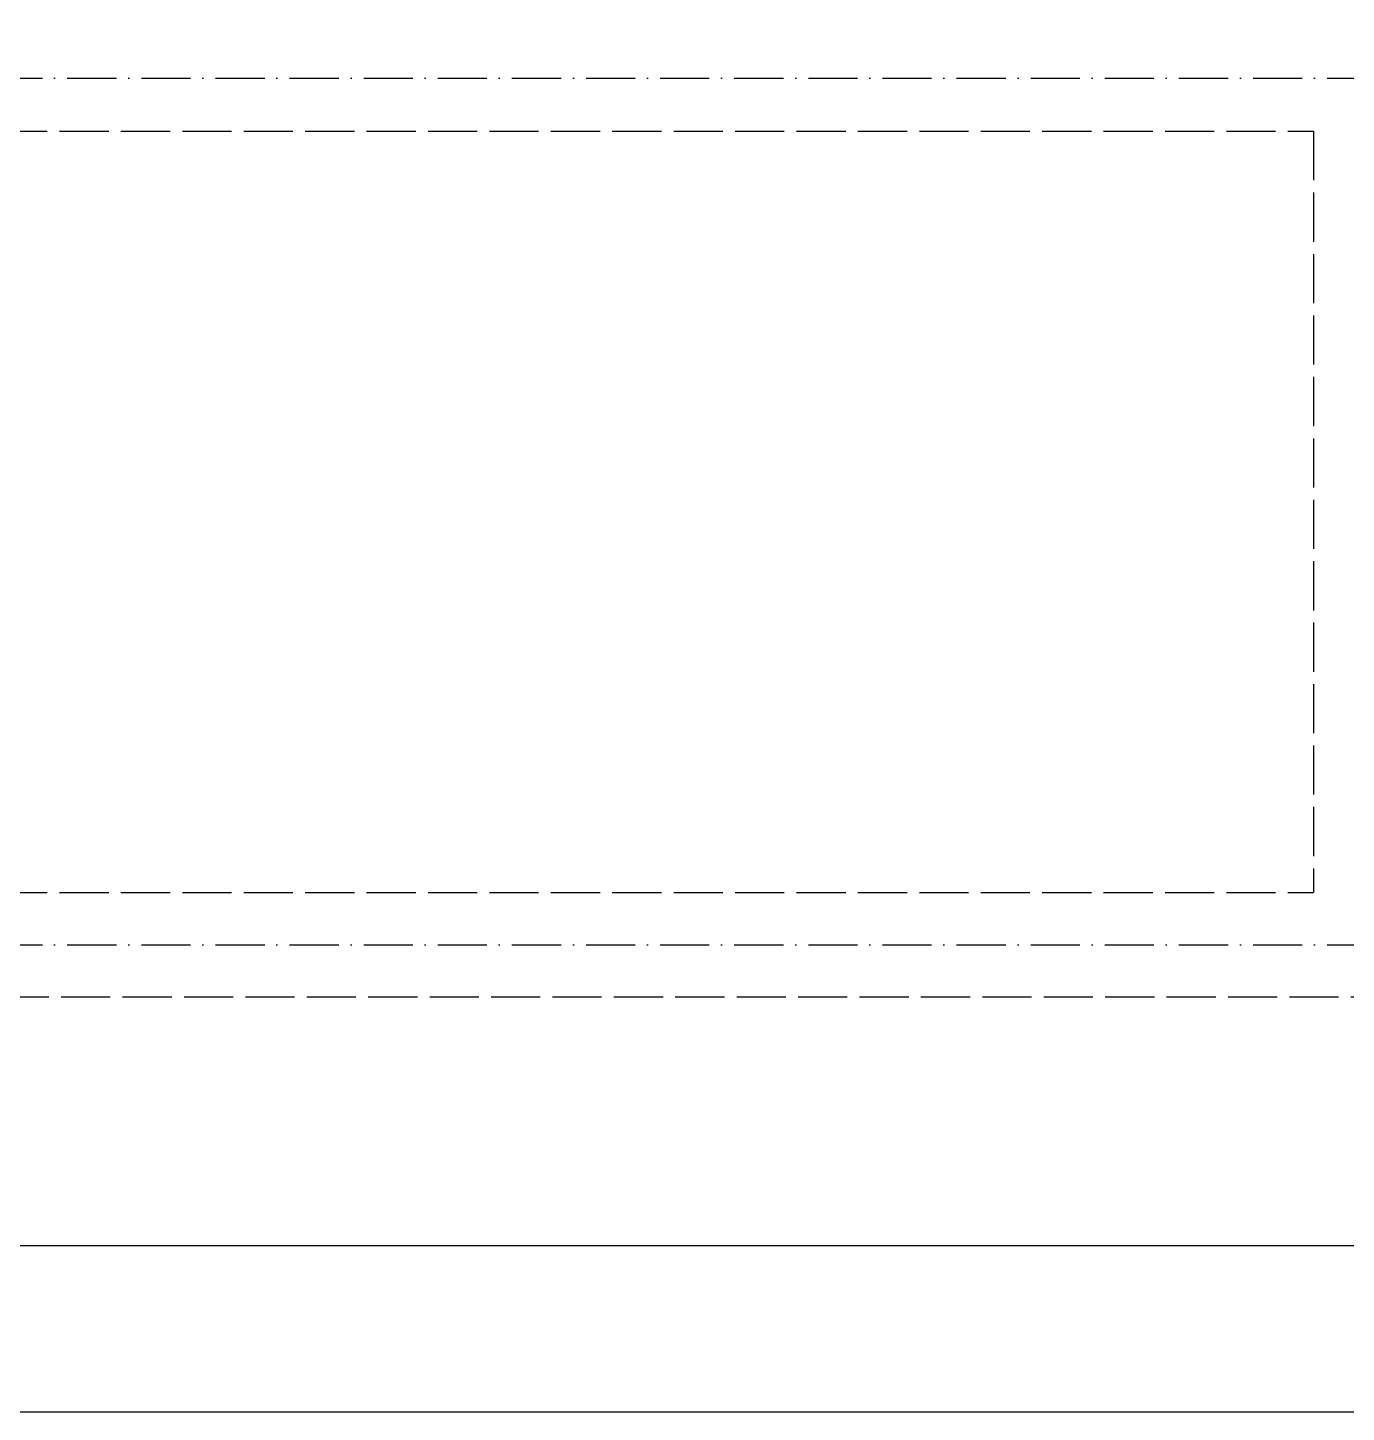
# Model space of a CAD drawing. Header units: inches. Extents: x 4060 to 5459, y 2 to 1025.
# Drawn here: x 4381.9 to 4703.9, y 361.2 to 699.3 of the extents above; entities that cross this region are included whole.
import ezdxf

# ---------------------------------------------------------------- set-up
doc = ezdxf.new("R2010")
doc.units = ezdxf.units.IN
doc.header["$MEASUREMENT"] = 0
doc.linetypes.add('ACAD_ISO02W100', pattern=[15, 12, -3])
doc.linetypes.add('ACAD_ISO10W100', pattern=[18, 12, -3, 0, -3])

msp = doc.modelspace()

# ---------------------------------------------------------------- linework, layer by layer
at = {"color": 0}
msp.add_lwpolyline([(4120.06294, 800.83806), (5295.98194, 800.83806), (5295.98194, 361.19652), (4120.06294, 361.19652)], close=True, dxfattribs=at)
at = {"color": 0, "linetype": 'ACAD_ISO10W100'}
for points in [[(4120.06294, 686.91637), (5295.98194, 686.91637)], [(4120.06294, 475.35469), (5295.98194, 475.35469)]]:
    msp.add_lwpolyline(points, dxfattribs=at)
at = {"color": 0, "linetype": 'ACAD_ISO02W100'}
for points in [[(4164.66708, 674.00963), (4695.91333, 674.00963)], [(4695.91333, 674.00963), (4695.91333, 488.0803)], [(4164.66708, 488.0803), (4695.91333, 488.0803)], [(4120.06294, 462.62909), (5295.98194, 462.62909)]]:
    msp.add_lwpolyline(points, dxfattribs=at)
at = {"color": 0}
msp.add_lwpolyline([(4120.06294, 401.91022), (5295.98194, 401.91022)], dxfattribs=at)

doc.saveas('drawing.dxf')
